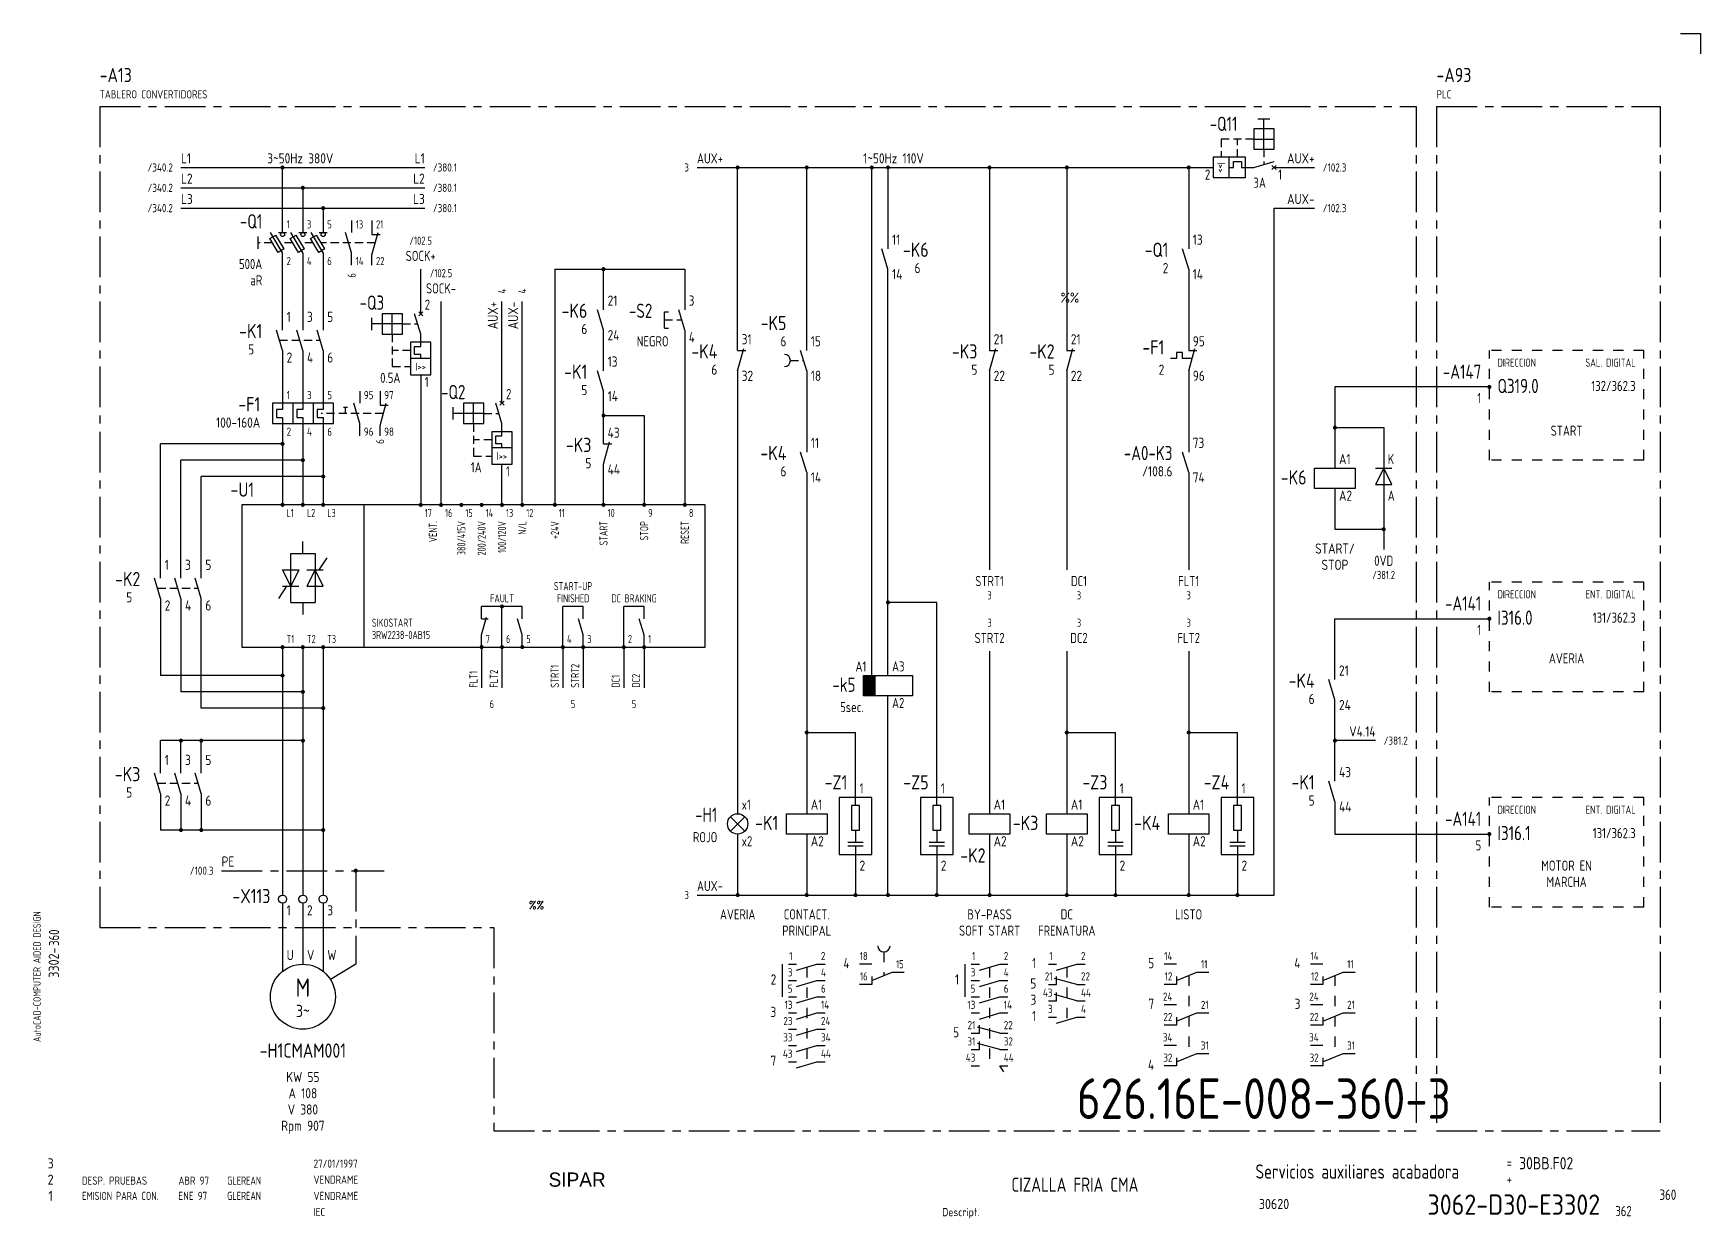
# Model space of a CAD drawing. Extents: x 10 to 420, y 5 to 297.
import ezdxf
from ezdxf.enums import TextEntityAlignment as Align

# ---------------------------------------------------------------- set-up
doc = ezdxf.new("R2010")
doc.units = 0
doc.header["$LTSCALE"] = 8
doc.header["$MEASUREMENT"] = 0
for name, pattern in [('CENTER', [2, 1.25, -0.25, 0.25, -0.25]), ('HIDDEN', [0.375, 0.25, -0.125]), ('HIDDEN1', [0.625, 0.3125, -0.3125])]:
    doc.linetypes.add(name, pattern=pattern)
doc.layers.get('0').update_dxf_attribs({"linetype": 'CONTINUOUS'})
doc.layers.add('CART', color=7, linetype='CONTINUOUS')
doc.styles.add('DIN', font='DIN', dxfattribs={"width": 0.85})
doc.styles.add('SIMPLEX', font='SIMPLEX', dxfattribs={"width": 0.9})
doc.styles.add('UNIV', font='UNIV')

# ---------------------------------------------------------------- blocks, each defined once
blk = doc.blocks.new('WB-FG100')
at = {"layer": 'CART', "color": 1}
for p, q in [((415, 297), (420, 297)), ((420, 297), (420, 292))]:
    blk.add_line(p, q, dxfattribs=at)
at = {"layer": 'CART', "color": 1, "style": 'DIN', "width": 0.8}
blk.add_text('AutoCAD-COMPUTER AIDED DESIGN', height=1.8, rotation=90, dxfattribs=at).set_placement((11.47, 48.84))
at = {"layer": 'CART', "color": 3, "style": 'DIN', "width": 0.8}
for s, p in [('=', (372.24, 17.91)), ('+', (372.24, 13.87))]:
    blk.add_text(s, height=2.5, dxfattribs=at).set_placement(p)
at = {"layer": 'CART', "color": 7, "style": 'DIN', "width": 0.9}
blk.add_attdef('FILE', text='', height=2.5, rotation=90, dxfattribs=at).set_placement((15.95, 68.38), align=Align.CENTER)
for tag, p in [('MOD-3', (13.92, 19)), ('MOD-2', (13.92, 15)), ('MOD-1', (13.92, 11)), ('NR.COMMESSA', (315, 9))]:
    blk.add_attdef(tag, text='', height=2.5, dxfattribs=at).set_placement(p, align=Align.MIDDLE)
at = {"layer": 'CART', "color": 7, "style": 'DIN'}
for tag, width, p in [('REV-3', 0.9, (21.66, 19)), ('DATA-3', 0.9, (45.37, 19)), ('NOME-3', 0.9, (57.37, 19)), ('REV-2', 0.9, (21.66, 15)), ('DATA-2', 0.9, (45.37, 15)), ('NOME-2', 0.9, (57.37, 15)), ('REV-1', 0.9, (21.66, 11)), ('DATA-1', 0.9, (45.37, 11)), ('NOME-1', 0.7, (57.37, 11))]:
    blk.add_attdef(tag, text='', height=2, dxfattribs=dict(at, width=width)).set_placement(p, align=Align.MIDDLE_LEFT)
at = {"layer": 'CART', "color": 7, "style": 'DIN', "width": 0.9}
for tag, p, height in [('DATA', (78.64, 17.94), 2), ('ESECUTORE', (78.64, 13.97), 2), ('CONTROLLORE', (78.64, 9.99), 2), ('SEGUE', (398.93, 5.65), 2.8), ('NORMA', (78.64, 6.01), 2)]:
    blk.add_attdef(tag, p, '', height=height, dxfattribs=at)
at = {"layer": 'CART', "color": 2, "style": 'DIN', "width": 0.9}
for tag, p in [('TITOLO-1/3', (266.5, 18.23)), ('TITOLO-1/2', (266.5, 15.73)), ('TITOLO-2/3', (266.5, 13.18)), ('TITOLO-2/2', (266.5, 10.68)), ('TITOLO-3/3', (266.5, 8.13))]:
    blk.add_attdef(tag, text='', height=3.5, dxfattribs=at).set_placement(p, align=Align.MIDDLE)
at = {"layer": 'CART', "color": 3, "style": 'DIN', "width": 0.9}
blk.add_attdef('ASSIEME', text='', height=3.5, dxfattribs=at).set_placement((334, 17), align=Align.MIDDLE)
at = {"layer": 'CART', "color": 3, "style": 'DIN', "width": 0.85}
for tag, p in [('=', (375.33, 16.63)), ('+', (375.33, 12.76))]:
    blk.add_attdef(tag, text='', height=3, dxfattribs=at).set_placement(p, align=Align.BOTTOM_LEFT)
at = {"layer": 'CART', "color": 3, "style": 'DIN', "width": 0.9}
blk.add_attdef('FOGLIO', text='', height=2.8, dxfattribs=at).set_placement((414.2, 9.56), align=Align.RIGHT)
at = {"layer": 'CART', "color": 2, "style": 'DIN', "width": 0.9}
blk.add_attdef('DISEGNO', text='', height=5, dxfattribs=at).set_placement((395.27, 6.35), align=Align.RIGHT)
at = {"layer": 'CART', "color": 1, "style": 'DIN', "width": 0.9}
blk.add_attdef('TIPOLOGIA', (233.37, 6), '', height=2, dxfattribs=at)
blk = doc.blocks.new('B5-3')
at = {"linetype": 'Continuous', "const_width": 0.5}
blk.add_lwpolyline([(-0.25, 0, 1), (0.25, 0, 1)], format="xyb", close=True, dxfattribs=at)

msp = doc.modelspace()

# ---------------------------------------------------------------- linework, layer by layer
at = {"color": 3, "linetype": 'CENTER'}
for p, q in [((26, 279), (350, 279)), ((26, 279), (26, 77)), ((350, 279), (350, 27)), ((355, 279), (355, 27)), ((355, 279), (410, 279)), ((410, 279), (410, 27)), ((26, 77), (123, 77)), ((123, 77), (123, 27)), ((123, 27), (350, 27)), ((355, 27), (410, 27))]:
    msp.add_line(p, q, dxfattribs=at)
for p, q in [((311, 276), (314, 276)), ((312.5, 268.5), (312.5, 276)), ((315, 273.5), (310, 273.5)), ((310, 273.5), (310, 268.5)), ((310, 271), (315, 271)), ((315, 268.5), (315, 273.5)), ((310, 268.5), (315, 268.5)), ((46, 264), (106, 264)), ((71, 248), (71, 264)), ((300, 266.5), (300, 261.5)), ((308, 266.5), (300, 266.5)), ((304, 261.5), (304, 266.5)), ((304, 264), (305, 264)), ((305, 264), (305, 265.5)), ((305, 265.5), (307, 265.5)), ((307, 265.5), (307, 264)), ((307, 264), (310, 264)), ((308, 261.5), (308, 266.5)), ((310, 264), (315, 265.5)), ((315.5, 264.5), (314.5, 263.5)), ((314.5, 264.5), (315.5, 263.5)), ((46, 259), (106, 259)), ((76, 259), (76, 248)), ((300, 261.5), (308, 261.5)), ((46, 254), (106, 254)), ((81, 254), (81, 248)), ((88, 251), (88, 248)), ((93, 251), (93, 247.5)), ((65, 244), (65, 247)), ((67.9, 246.5), (69.37, 247.38)), ((69.93, 243.12), (67.9, 246.5)), ((71, 243), (68, 248)), ((71.4, 244), (69.37, 247.38)), ((70, 248), (72, 248)), ((72.9, 246.5), (74.37, 247.38)), ((74.93, 243.12), (72.9, 246.5)), ((76, 243), (73, 248)), ((76.4, 244), (74.37, 247.38)), ((75, 248), (77, 248)), ((77.9, 246.5), (79.37, 247.38)), ((79.93, 243.12), (77.9, 246.5)), ((81, 243), (78, 248)), ((81.4, 244), (79.37, 247.38)), ((80, 248), (82, 248)), ((88, 243), (86.5, 248)), ((93, 242.5), (94.5, 248)), ((93, 247.5), (95, 247.5)), ((71.4, 244), (69.93, 243.12)), ((71, 224), (71, 243)), ((76.4, 244), (74.93, 243.12)), ((76, 243), (76, 224)), ((81.4, 244), (79.93, 243.12)), ((81, 243), (81, 224)), ((88, 240), (88, 243)), ((93, 240), (93, 242.5)), ((220, 239), (218.5, 244)), ((294, 239), (292.5, 244)), ((93, 224), (93, 227)), ((100.5, 228), (95.5, 228)), ((95.5, 228), (95.5, 223)), ((98, 223), (98, 228)), ((100.5, 223), (100.5, 228)), ((105, 223), (103.5, 228)), ((104.5, 227.5), (105.5, 228.5)), ((104.5, 228.5), (105.5, 227.5)), ((150, 224), (148.5, 229)), ((170, 224), (168.5, 229)), ((71, 219), (69.5, 224)), ((76, 219), (74.5, 224)), ((81, 219), (79.5, 224)), ((100.5, 225.5), (93, 225.5)), ((95.5, 223), (100.5, 223)), ((105, 220), (105, 223)), ((165, 224.5), (166, 224.5)), ((71, 219), (71, 204.5)), ((76, 219), (76, 204.5)), ((81, 219), (81, 204.5)), ((107.5, 221), (102.5, 221)), ((102.5, 221), (102.5, 213)), ((103.5, 218), (103.5, 220)), ((103.5, 220), (105, 220)), ((105, 218), (103.5, 218)), ((105, 217), (105, 218)), ((107.5, 213), (107.5, 221)), ((183, 214), (184.5, 219.5)), ((183, 219), (185, 219)), ((200, 214), (198.5, 219)), ((245, 214), (246.5, 219.5)), ((245, 219), (247, 219)), ((264, 214), (265.5, 219.5)), ((264, 219), (266, 219)), ((292.5, 218.5), (291, 218.5)), ((291, 218.5), (291, 217)), ((292.5, 217), (292.5, 218.5)), ((294, 214), (295.5, 219.5)), ((294, 219), (296, 219)), ((107.5, 217), (102.5, 217)), ((150, 209), (148.5, 214)), ((291, 217), (289.5, 217)), ((294.82, 217), (292.5, 217)), ((102.5, 213), (107.5, 213)), ((83.5, 206), (68.5, 206)), ((68.5, 206), (68.5, 201)), ((71, 206), (71, 204.5)), ((73.5, 206), (73.5, 201)), ((76, 206), (76, 204.5)), ((78.5, 206), (78.5, 201)), ((81, 206), (81, 204.5)), ((83.5, 201), (83.5, 206)), ((90, 201), (88.5, 206)), ((90, 209), (90, 206)), ((95, 209), (95, 205.5)), ((95, 200.5), (96.5, 206)), ((95, 205.5), (97, 205.5)), ((115.5, 206), (115.5, 201)), ((120.5, 206), (115.5, 206)), ((118, 201), (118, 206)), ((120.5, 201), (120.5, 206)), ((125, 201), (123.5, 206)), ((124.5, 206.5), (125.5, 205.5)), ((124.5, 205.5), (125.5, 206.5)), ((69.5, 204.5), (69.5, 202.5)), ((71, 204.5), (69.5, 204.5)), ((69.5, 202.5), (71, 202.5)), ((71, 202.5), (71, 181)), ((71, 202.5), (71, 201)), ((74.5, 204.5), (74.5, 202.5)), ((76, 204.5), (74.5, 204.5)), ((74.5, 202.5), (76, 202.5)), ((76, 202.5), (76, 181)), ((76, 202.5), (76, 201)), ((79.5, 204.5), (79.5, 202.5)), ((81, 204.5), (79.5, 204.5)), ((79.5, 202.5), (81, 202.5)), ((81, 202.5), (81, 181)), ((81, 202.5), (81, 201)), ((86, 205), (87, 205)), ((86.5, 203.5), (86.5, 205)), ((113, 202), (113, 205)), ((120.5, 203.5), (113, 203.5)), ((68.5, 201), (83.5, 201)), ((90, 198), (90, 201)), ((95, 198), (95, 200.5)), ((115.5, 201), (120.5, 201)), ((122.5, 199), (122.5, 191)), ((127.5, 199), (122.5, 199)), ((123.5, 196), (123.5, 198)), ((123.5, 198), (125, 198)), ((125, 198), (125, 201)), ((127.5, 191), (127.5, 199)), ((342, 200), (342, 170)), ((127.5, 195), (122.5, 195)), ((125, 196), (123.5, 196)), ((125, 195), (125, 196)), ((150, 191), (151.5, 196.5)), ((150, 196), (152, 196)), ((200, 189), (198.5, 194)), ((294, 189), (292.5, 194)), ((122.5, 191), (127.5, 191)), ((340, 190), (344, 190)), ((342, 190), (340, 186)), ((344, 186), (342, 190)), ((340, 186), (344, 186)), ((73, 157), (73, 169)), ((79, 169), (79, 157)), ((71, 165), (75, 165)), ((73, 161), (71, 165)), ((75, 165), (73, 161)), ((79, 165), (77, 161)), ((77, 165), (81, 165)), ((81, 161), (79, 165)), ((41, 158), (39.5, 163)), ((46, 158), (44.5, 163)), ((51, 158), (49.5, 163)), ((71, 161), (75, 161)), ((77, 161), (81, 161)), ((120, 149), (121.2, 153.4)), ((120, 153), (121.6, 153)), ((130, 149), (128.8, 153)), ((145, 149), (143.8, 153)), ((160, 149), (158.8, 153)), ((71, 146), (71, 85)), ((76, 146), (76, 85)), ((81, 146), (81, 85)), ((330, 133), (328.5, 138)), ((200, 125), (212, 125)), ((212, 107), (212, 125)), ((264, 125), (276, 125)), ((276, 107), (276, 125)), ((294, 125), (306, 125)), ((306, 107), (306, 125)), ((41, 110), (39.5, 115)), ((46, 110), (44.5, 115)), ((51, 110), (49.5, 115)), ((330, 108), (328.5, 113)), ((211, 107), (211, 101)), ((213, 107), (211, 107)), ((213, 101), (213, 107)), ((231, 107), (231, 101)), ((233, 107), (231, 107)), ((233, 101), (233, 107)), ((275, 107), (275, 101)), ((277, 107), (275, 107)), ((277, 101), (277, 107)), ((305, 107), (305, 101)), ((307, 107), (305, 107)), ((307, 101), (307, 107)), ((211, 101), (213, 101)), ((212, 101), (212, 98)), ((231, 101), (233, 101)), ((232, 101), (232, 98)), ((275, 101), (277, 101)), ((276, 101), (276, 98)), ((305, 101), (307, 101)), ((306, 101), (306, 98)), ((210.1, 98), (213.9, 98)), ((213.9, 97), (210.1, 97)), ((212, 97), (212, 85)), ((230.1, 98), (233.9, 98)), ((233.9, 97), (230.1, 97)), ((232, 97), (232, 85)), ((274.1, 98), (277.9, 98)), ((277.9, 97), (274.1, 97)), ((276, 97), (276, 85)), ((304.1, 98), (307.9, 98)), ((307.9, 97), (304.1, 97)), ((306, 97), (306, 85)), ((71, 83), (71, 66.24)), ((76, 83), (76, 68)), ((81, 83), (81, 66.24)), ((194, 60), (194, 68)), ((195.5, 68), (197.5, 68)), ((197.5, 66.5), (202.5, 68)), ((202.5, 68), (204.5, 68)), ((216, 68), (213, 68)), ((216, 64), (221, 66)), ((221, 66), (224, 66)), ((239, 60), (239, 68)), ((240.5, 68), (242.5, 68)), ((242.5, 66.5), (247.5, 68)), ((247.5, 68), (249.5, 68)), ((259.5, 68), (261.5, 68)), ((261.5, 66.5), (266.5, 68)), ((266.5, 68), (268.5, 68)), ((291, 68), (288, 68)), ((291, 64), (296, 66)), ((296, 66), (299, 66)), ((327, 68), (324, 68)), ((327, 64), (332, 66)), ((332, 66), (335, 66)), ((195.5, 64), (197.5, 64)), ((197.5, 62.5), (202.5, 64)), ((202.5, 64), (204.5, 64)), ((216, 63), (213, 63)), ((216, 65), (216, 63)), ((240.5, 64), (242.5, 64)), ((242.5, 62.5), (247.5, 64)), ((247.5, 64), (249.5, 64)), ((259.5, 63), (261.5, 63)), ((266.5, 63), (261, 64.5)), ((261.5, 63), (261.5, 65)), ((266.5, 63), (268.5, 63)), ((291, 63), (288, 63)), ((291, 65), (291, 63)), ((327, 63), (324, 63)), ((327, 65), (327, 63)), ((195.5, 60), (197.5, 60)), ((197.5, 58.5), (202.5, 60)), ((202.5, 60), (204.5, 60)), ((240.5, 60), (242.5, 60)), ((242.5, 58.5), (247.5, 60)), ((247.5, 60), (249.5, 60)), ((259.5, 59), (261.5, 59)), ((266.5, 59), (261, 60.5)), ((261.5, 59), (261.5, 61)), ((266.5, 59), (268.5, 59)), ((291, 58), (288, 58)), ((327, 58), (324, 58)), ((195.5, 56), (197.5, 56)), ((197.5, 54.5), (202.5, 56)), ((202.5, 56), (204.5, 56)), ((240.5, 56), (242.5, 56)), ((242.5, 54.5), (247.5, 56)), ((247.5, 56), (249.5, 56)), ((259.5, 55), (261.5, 55)), ((261.5, 53.5), (266.5, 55)), ((266.5, 55), (268.5, 55)), ((291, 54), (296, 56)), ((291, 55), (291, 53)), ((296, 56), (299, 56)), ((327, 54), (332, 56)), ((327, 55), (327, 53)), ((332, 56), (335, 56)), ((195.5, 52), (197.5, 52)), ((197.5, 50.5), (202.5, 52)), ((202.5, 52), (204.5, 52)), ((240.5, 51), (242.5, 51)), ((247.5, 51), (242, 52.5)), ((242.5, 51), (242.5, 53)), ((247.5, 51), (249.5, 51)), ((291, 53), (288, 53)), ((327, 53), (324, 53)), ((195.5, 48), (197.5, 48)), ((197.5, 46.5), (202.5, 48)), ((202.5, 48), (204.5, 48)), ((240.5, 47), (242.5, 47)), ((247.5, 47), (242, 48.5)), ((242.5, 47), (242.5, 49)), ((247.5, 47), (249.5, 47)), ((291, 48), (288, 48)), ((291, 44), (296, 46)), ((296, 46), (299, 46)), ((327, 48), (324, 48)), ((327, 44), (332, 46)), ((332, 46), (335, 46)), ((195.5, 44), (197.5, 44)), ((197.5, 42.5), (202.5, 44)), ((202.5, 44), (204.5, 44)), ((240.5, 43), (242.5, 43)), ((248.5, 41.5), (247.5, 43)), ((247.5, 43), (249.5, 43)), ((291, 43), (288, 43)), ((291, 45), (291, 43)), ((327, 43), (324, 43)), ((327, 45), (327, 43))]:
    msp.add_line(p, q)
at = {"linetype": 'HIDDEN'}
for p, q in [((310, 271), (302, 271)), ((302, 271), (302, 266.5)), ((306, 266.5), (306, 271)), ((312.5, 268.5), (312.5, 264.75)), ((68.5, 245.5), (65, 245.5)), ((73.5, 245.5), (70.5, 245.5)), ((78.5, 245.5), (75.5, 245.5)), ((93.82, 245.5), (80.5, 245.5)), ((165, 226.5), (169.25, 226.5)), ((98, 223), (98, 215)), ((100.5, 225.5), (104.25, 225.5)), ((70.25, 221.5), (80.25, 221.5)), ((102.5, 219), (98, 219)), ((98, 215), (102.5, 215)), ((196, 216.5), (199.25, 216.5)), ((95.82, 203.5), (80.5, 203.5)), ((120.5, 203.5), (124.25, 203.5)), ((118, 201), (118, 193)), ((122.5, 197), (118, 197)), ((118, 193), (122.5, 193)), ((40.25, 160.5), (50.25, 160.5)), ((40.25, 112.5), (50.25, 112.5))]:
    msp.add_line(p, q, dxfattribs=at)
at = {"color": 7}
for p, q in [((173, 264), (300, 264)), ((183, 219), (183, 264)), ((200, 219), (200, 264)), ((220, 264), (220, 244)), ((245, 264), (245, 219)), ((264, 264), (264, 219)), ((294, 264), (294, 244)), ((315, 264), (325, 264)), ((315, 85), (315, 254)), ((315, 254), (325, 254)), ((138, 239), (170, 239)), ((138, 239), (138, 181)), ((150, 229), (150, 239)), ((170, 239), (170, 229)), ((294, 239), (294, 219)), ((130, 181), (130, 231)), ((150, 214), (150, 224)), ((170, 224), (170, 181)), ((183, 214), (183, 105)), ((200, 214), (200, 194)), ((245, 214), (245, 165)), ((264, 214), (264, 165)), ((294, 214), (294, 194)), ((330, 210), (330, 190)), ((368, 210), (330, 210)), ((150, 196), (150, 209)), ((150, 203), (160, 203)), ((160, 203), (160, 181)), ((41, 163), (41, 196)), ((71, 196), (41, 196)), ((46, 163), (46, 192)), ((76, 192), (46, 192)), ((125, 181), (125, 191)), ((150, 181), (150, 191)), ((200, 189), (200, 105)), ((294, 189), (294, 165)), ((81, 188), (51, 188)), ((51, 163), (51, 188)), ((330, 185), (330, 175)), ((330, 175), (342, 175)), ((73, 169), (79, 169)), ((76, 169), (76, 172)), ((80, 165), (82, 168)), ((72, 161), (70, 158)), ((41, 158), (41, 139)), ((46, 158), (46, 135)), ((51, 131), (51, 158)), ((73, 157), (79, 157)), ((76, 157), (76, 154)), ((130, 156), (120, 156)), ((120, 153), (120, 156)), ((125, 146), (125, 156)), ((130, 153), (130, 156)), ((140, 146), (140, 156)), ((145, 156), (140, 156)), ((145, 153), (145, 156)), ((155, 146), (155, 156)), ((160, 156), (155, 156)), ((160, 153), (160, 156)), ((330, 138), (330, 153)), ((330, 153), (368, 153)), ((120, 146), (120, 149)), ((130, 146), (130, 149)), ((145, 146), (145, 149)), ((160, 146), (160, 149)), ((120, 146), (120, 136)), ((125, 146), (125, 136)), ((140, 146), (140, 136)), ((145, 146), (145, 136)), ((155, 146), (155, 136)), ((160, 146), (160, 136)), ((245, 145), (245, 105)), ((264, 145), (264, 105)), ((294, 145), (294, 105)), ((71, 139), (41, 139)), ((76, 135), (46, 135)), ((330, 113), (330, 133)), ((81, 131), (51, 131)), ((76, 123), (41, 123)), ((41, 115), (41, 123)), ((46, 115), (46, 123)), ((51, 115), (51, 123)), ((340, 123), (330, 123)), ((41, 110), (41, 101)), ((46, 110), (46, 101)), ((51, 110), (51, 101)), ((208, 109), (208, 95)), ((216, 109), (208, 109)), ((216, 95), (216, 109)), ((228, 109), (228, 95)), ((236, 109), (228, 109)), ((236, 95), (236, 109)), ((280, 109), (272, 109)), ((272, 109), (272, 95)), ((280, 95), (280, 109)), ((302, 109), (302, 95)), ((310, 109), (302, 109)), ((310, 95), (310, 109)), ((330, 108), (330, 100)), ((81, 101), (41, 101)), ((183, 100), (183, 85)), ((200, 100), (200, 85)), ((245, 100), (245, 85)), ((264, 100), (264, 85)), ((294, 100), (294, 85)), ((330, 100), (368, 100)), ((208, 95), (216, 95)), ((228, 95), (236, 95)), ((272, 95), (280, 95)), ((302, 95), (310, 95)), ((173, 85), (315, 85))]:
    msp.add_line(p, q, dxfattribs=at)
at = {"linetype": 'Continuous'}
for p, q in [((216, 139), (216, 264)), ((105, 228), (105, 239)), ((220, 139), (220, 239)), ((110, 181), (110, 231)), ((125, 206), (125, 231)), ((165, 228.5), (166, 228.5)), ((165, 224.5), (165, 228.5)), ((105, 213), (105, 181)), ((330, 200), (342, 200)), ((325, 190), (335, 190)), ((325, 185), (325, 190)), ((335, 190), (335, 185)), ((335, 185), (325, 185)), ((232, 157), (220, 157)), ((232, 107), (232, 157)), ((214, 134), (214, 139)), ((214, 139), (226, 139)), ((226, 139), (226, 134)), ((226, 134), (214, 134)), ((220, 85), (220, 134)), ((181.23, 100.73), (184.77, 104.27)), ((184.77, 100.73), (181.23, 104.27)), ((195, 100), (195, 105)), ((195, 105), (205, 105)), ((205, 105), (205, 100)), ((240, 100), (240, 105)), ((240, 105), (250, 105)), ((250, 105), (250, 100)), ((259, 100), (259, 105)), ((259, 105), (269, 105)), ((269, 105), (269, 100)), ((289, 105), (299, 105)), ((289, 100), (289, 105)), ((299, 105), (299, 100)), ((205, 100), (195, 100)), ((250, 100), (240, 100)), ((269, 100), (259, 100)), ((299, 100), (289, 100))]:
    msp.add_line(p, q, dxfattribs=at)
at = {"linetype": 'HIDDEN1'}
for p, q in [((368, 192), (368, 219)), ((406, 219), (368, 219)), ((406, 192), (406, 219)), ((406, 192), (368, 192)), ((368, 135), (368, 162)), ((406, 162), (368, 162)), ((406, 135), (406, 162)), ((406, 135), (368, 135)), ((368, 82), (368, 109)), ((406, 109), (368, 109)), ((406, 82), (406, 109)), ((406, 82), (368, 82)), ((219, 71), (219, 65.2)), ((200, 67.25), (200, 43.25)), ((245, 67.25), (245, 42.25)), ((264, 67.25), (264, 54.25)), ((294, 65.2), (294, 45.2)), ((330, 65.2), (330, 45.2))]:
    msp.add_line(p, q, dxfattribs=at)
at = {"color": 3}
msp.add_line((91, 181), (91, 146), dxfattribs=at)
at = {"color": 7, "linetype": 'CENTER'}
msp.add_line((56, 91), (96, 91), dxfattribs=at)
at = {"linetype": 'CENTER'}
for p, q in [((89, 91), (89, 68)), ((89, 68), (82.81, 64.19))]:
    msp.add_line(p, q, dxfattribs=at)
at = {"const_width": 0.5}
for points in [[(70.75, 264, 1), (71.25, 264, 1)], [(75.75, 259, 1), (76.25, 259, 1)], [(80.75, 254, 1), (81.25, 254, 1)], [(199.75, 125, 1), (200.25, 125, 1)], [(263.75, 125, 1), (264.25, 125, 1)], [(293.75, 125, 1), (294.25, 125, 1)], [(211.75, 85, 1), (212.25, 85, 1)], [(231.75, 85, 1), (232.25, 85, 1)], [(275.75, 85, 1), (276.25, 85, 1)], [(305.75, 85, 1), (306.25, 85, 1)]]:
    msp.add_lwpolyline(points, format="xyb", close=True, dxfattribs=at)
at = {"color": 7, "const_width": 0.5}
for points in [[(182.75, 264, 1), (183.25, 264, 1)], [(199.75, 264, 1), (200.25, 264, 1)], [(219.75, 264, 1), (220.25, 264, 1)], [(244.75, 264, 1), (245.25, 264, 1)], [(263.75, 264, 1), (264.25, 264, 1)], [(293.75, 264, 1), (294.25, 264, 1)], [(149.75, 239, 1), (150.25, 239, 1)], [(149.75, 203, 1), (150.25, 203, 1)], [(70.75, 196, 1), (71.25, 196, 1)], [(75.75, 192, 1), (76.25, 192, 1)], [(80.75, 188, 1), (81.25, 188, 1)], [(70.75, 181, 1), (71.25, 181, 1)], [(75.75, 181, 1), (76.25, 181, 1)], [(80.75, 181, 1), (81.25, 181, 1)], [(104.75, 181, 1), (105.25, 181, 1)], [(109.75, 181, 1), (110.25, 181, 1)], [(114.75, 181, 1), (115.25, 181, 1)], [(119.75, 181, 1), (120.25, 181, 1)], [(124.75, 181, 1), (125.25, 181, 1)], [(129.75, 181, 1), (130.25, 181, 1)], [(137.75, 181, 1), (138.25, 181, 1)], [(149.75, 181, 1), (150.25, 181, 1)], [(159.75, 181, 1), (160.25, 181, 1)], [(169.75, 181, 1), (170.25, 181, 1)], [(124.75, 156, 1), (125.25, 156, 1)], [(70.75, 146, 1), (71.25, 146, 1)], [(75.75, 146, 1), (76.25, 146, 1)], [(80.75, 146, 1), (81.25, 146, 1)], [(119.75, 146, 1), (120.25, 146, 1)], [(124.75, 146, 1), (125.25, 146, 1)], [(129.75, 146, 1), (130.25, 146, 1)], [(139.75, 146, 1), (140.25, 146, 1)], [(144.75, 146, 1), (145.25, 146, 1)], [(154.75, 146, 1), (155.25, 146, 1)], [(159.75, 146, 1), (160.25, 146, 1)], [(70.75, 139, 1), (71.25, 139, 1)], [(75.75, 135, 1), (76.25, 135, 1)], [(80.75, 131, 1), (81.25, 131, 1)], [(45.75, 123, 1), (46.25, 123, 1)], [(50.75, 123, 1), (51.25, 123, 1)], [(75.75, 123, 1), (76.25, 123, 1)], [(45.75, 101, 1), (46.25, 101, 1)], [(50.75, 101, 1), (51.25, 101, 1)], [(80.75, 101, 1), (81.25, 101, 1)], [(88.75, 91, 1), (89.25, 91, 1)], [(182.75, 85, 1), (183.25, 85, 1)], [(199.75, 85, 1), (200.25, 85, 1)], [(244.75, 85, 1), (245.25, 85, 1)], [(263.75, 85, 1), (264.25, 85, 1)]]:
    msp.add_lwpolyline(points, format="xyb", close=True, dxfattribs=at)
at = {"linetype": 'Continuous', "const_width": 0.5}
for points in [[(215.75, 264, 1), (216.25, 264, 1)], [(329.75, 200, 1), (330.25, 200, 1)], [(341.75, 175, 1), (342.25, 175, 1)], [(219.75, 157, 1), (220.25, 157, 1)], [(329.75, 123, 1), (330.25, 123, 1)], [(219.75, 85, 1), (220.25, 85, 1)], [(293.75, 85, 1), (294.25, 85, 1)]]:
    msp.add_lwpolyline(points, format="xyb", close=True, dxfattribs=at)
at = {"color": 3}
msp.add_lwpolyline([(61, 181), (61, 146), (175, 146), (175, 181)], close=True, dxfattribs=at)
for centre, radius in [((71, 247.5), 0.5), ((76, 247.5), 0.5), ((81, 247.5), 0.5), ((183, 102.5), 2.5), ((71, 84), 1), ((76, 84), 1), ((81, 84), 1)]:
    msp.add_circle(centre, radius)
msp.add_circle((76, 60), 8, dxfattribs=at)
for centre, start, end in [((194.5, 216.5), 270, 90), ((219, 72.5), 180, 0)]:
    msp.add_arc(centre, 1.5, start, end)
msp.add_solid([(214, 134), (217, 134), (214, 139), (217, 139)])

# ---------------------------------------------------------------- block references
for p in [(368, 210), (368, 153), (368, 100)]:
    msp.add_blockref('B5-3', p)
at = {"layer": 'CART'}
ref = msp.add_blockref('WB-FG100', (0, 0), dxfattribs=at)
ref.add_attrib('TIPOLOGIA', 'Descript.', (233.37, 6), dxfattribs={"color": 1, "height": 2, "style": 'DIN', "width": 0.9})
ref.add_attrib('ASSIEME', 'Servicios auxiliares acabadora', dxfattribs={"color": 3, "height": 3.5, "style": 'DIN', "width": 0.8}).set_placement((335.5, 17), align=Align.MIDDLE)
ref.add_attrib('=', '30BB.F02', dxfattribs={"color": 3, "height": 3, "style": 'DIN', "width": 0.85}).set_placement((375.33, 16.63), align=Align.BOTTOM_LEFT)
ref.add_attrib('NR.COMMESSA', '30620', dxfattribs={"color": 7, "height": 2.5, "style": 'DIN', "width": 0.9}).set_placement((315, 9), align=Align.MIDDLE)
ref.add_attrib('DISEGNO', '3062-D30-E3302', dxfattribs={"color": 2, "height": 5, "style": 'DIN', "width": 0.9}).set_placement((395.27, 6.35), align=Align.RIGHT)
ref.add_attrib('DATA', '27/01/1997', (78.64, 17.94), dxfattribs={"color": 7, "height": 2, "style": 'DIN', "width": 0.85})
ref.add_attrib('ESECUTORE', 'VENDRAME', (78.64, 13.97), dxfattribs={"color": 7, "height": 2, "style": 'DIN', "width": 0.85})
ref.add_attrib('CONTROLLORE', 'VENDRAME', (78.64, 9.99), dxfattribs={"color": 7, "height": 2, "style": 'DIN', "width": 0.85})
ref.add_attrib('NORMA', 'IEC', (78.64, 6.01), dxfattribs={"color": 7, "height": 2, "style": 'DIN', "width": 0.85})
ref.add_attrib('MOD-1', '1', dxfattribs={"color": 7, "height": 2.5, "style": 'DIN', "width": 0.9}).set_placement((13.92, 11), align=Align.MIDDLE)
ref.add_attrib('REV-1', 'EMISION PARA CON.', dxfattribs={"color": 7, "height": 2, "style": 'DIN', "width": 0.8}).set_placement((21.66, 11), align=Align.MIDDLE_LEFT)
ref.add_attrib('DATA-1', 'ENE 97', dxfattribs={"color": 7, "height": 2, "style": 'DIN', "width": 0.85}).set_placement((45.37, 11), align=Align.MIDDLE_LEFT)
ref.add_attrib('NOME-1', 'GLEREAN', dxfattribs={"color": 7, "height": 2, "style": 'DIN', "width": 0.7}).set_placement((57.37, 11), align=Align.MIDDLE_LEFT)
ref.add_attrib('MOD-2', '2', dxfattribs={"color": 7, "height": 2.5, "style": 'DIN', "width": 0.9}).set_placement((13.92, 15), align=Align.MIDDLE)
ref.add_attrib('MOD-3', '3', dxfattribs={"color": 7, "height": 2.5, "style": 'DIN', "width": 0.9}).set_placement((13.92, 19), align=Align.MIDDLE)
ref.add_attrib('FILE', '3302-', dxfattribs={"color": 7, "height": 2.5, "rotation": 90, "style": 'DIN', "width": 0.9}).set_placement((15.95, 68.38), align=Align.CENTER)

# ---------------------------------------------------------------- texts
at = {"color": 3, "style": 'DIN'}
for s, width, p in [('-A13', 0.85, (26, 285)), ('-A93', 0.85, (355, 285)), ('Q319.0', 0.8, (370, 208.5)), ('I316.0', 0.8, (370, 151.5)), ('I316.1', 0.8, (370, 98.5))]:
    msp.add_text(s, height=3.5, dxfattribs=dict(at, width=width)).set_placement(p)
at = {"style": 'DIN'}
for s, height, width, p in [('TABLERO CONVERTIDORES', 2, 0.85, (26, 281)), ('PLC', 2, 0.85, (355, 281)), ('L1', 2.5, 0.85, (46, 265)), ('AUX+', 2.5, 0.8, (173, 265)), ('2', 2.5, 0.8, (298, 261)), ('1', 2.5, 0.8, (316, 261)), ('L2', 2.5, 0.85, (46, 260)), ('L3', 2.5, 0.85, (46, 255)), ('1', 2, 0.8, (72, 249)), ('3', 2, 0.8, (77, 249)), ('5', 2, 0.8, (82, 249)), ('13', 2, 0.8, (89, 249)), ('21', 2, 0.8, (94, 249)), ('11', 2.5, 0.85, (221, 245)), ('13', 2.5, 0.85, (295, 245)), ('2', 2, 0.8, (72, 240)), ('4', 2, 0.8, (77, 240)), ('6', 2, 0.8, (82, 240)), ('14', 2, 0.8, (89, 240)), ('22', 2, 0.8, (94, 240)), ('14', 2.5, 0.85, (221, 236.5)), ('14', 2.5, 0.85, (295, 236.5)), ('2', 2.5, 0.8, (106, 229)), ('21', 2.5, 0.85, (151, 230)), ('%%', 2.5, 0.85, (262.5, 230.75)), ('1', 2.5, 0.85, (72, 226)), ('3', 2.5, 0.85, (77, 226)), ('5', 2.5, 0.85, (82, 226)), ('24', 2.5, 0.85, (151, 221.5)), ('31', 2.5, 0.85, (184, 220.5)), ('15', 2.5, 0.85, (201, 220)), ('21', 2.5, 0.85, (246, 220.5)), ('21', 2.5, 0.85, (265, 220.5)), ('95', 2.5, 0.85, (295, 220)), ('2', 2.5, 0.85, (72, 216)), ('4', 2.5, 0.85, (77, 216)), ('6', 2.5, 0.85, (82, 216)), ('13', 2.5, 0.85, (151, 215)), ('32', 2.5, 0.85, (184, 211.5)), ('18', 2.5, 0.85, (201, 211.5)), ('22', 2.5, 0.85, (246, 211.5)), ('22', 2.5, 0.85, (265, 211.5)), ('96', 2.5, 0.85, (295, 211.5)), ('1', 2.5, 0.8, (106, 210)), ('2', 2.5, 0.8, (126, 207)), ('1', 2, 0.85, (72, 207)), ('3', 2, 0.85, (77, 207)), ('5', 2, 0.85, (82, 207)), ('95', 2, 0.85, (91, 207)), ('97', 2, 0.85, (96, 207)), ('14', 2.5, 0.85, (151, 206.5)), ('2', 2, 0.85, (72, 198)), ('4', 2, 0.85, (77, 198)), ('6', 2, 0.85, (82, 198)), ('96', 2, 0.85, (91, 198)), ('98', 2, 0.85, (96, 198)), ('43', 2.5, 0.85, (151, 197.5)), ('11', 2.5, 0.85, (201, 195)), ('73', 2.5, 0.85, (295, 195)), ('A1', 2.5, 0.85, (331, 191)), ('K', 2.5, 0.8, (343, 191)), ('1', 2.5, 0.8, (126, 188)), ('44', 2.5, 0.85, (151, 188.5)), ('14', 2.5, 0.85, (201, 186.5)), ('74', 2.5, 0.85, (295, 186.5)), ('A2', 2.5, 0.85, (331, 182)), ('A', 2.5, 0.8, (343, 182)), ('1', 2.5, 0.85, (42, 165)), ('3', 2.5, 0.85, (47, 165)), ('5', 2.5, 0.85, (52, 165)), ('2', 2.5, 0.85, (42, 155)), ('4', 2.5, 0.85, (47, 155)), ('6', 2.5, 0.85, (52, 155)), ('A1', 2.5, 0.8, (212, 140)), ('A3', 2.5, 0.8, (221, 140)), ('21', 2.5, 0.85, (331, 139)), ('A2', 2.5, 0.8, (221, 131)), ('24', 2.5, 0.85, (331, 130.5)), ('1', 2.5, 0.85, (42, 117)), ('3', 2.5, 0.85, (47, 117)), ('5', 2.5, 0.85, (52, 117)), ('43', 2.5, 0.85, (331, 114)), ('1', 2.5, 0.85, (213, 110)), ('1', 2.5, 0.85, (233, 110)), ('1', 2.5, 0.85, (277, 110)), ('1', 2.5, 0.85, (307, 110)), ('2', 2.5, 0.85, (42, 107)), ('4', 2.5, 0.85, (47, 107)), ('6', 2.5, 0.85, (52, 107)), ('A1', 2.5, 0.85, (201, 106)), ('A1', 2.5, 0.85, (246, 106)), ('A1', 2.5, 0.85, (265, 106)), ('A1', 2.5, 0.85, (295, 106)), ('44', 2.5, 0.85, (331, 105.5)), ('A2', 2.5, 0.85, (201, 97)), ('A2', 2.5, 0.85, (246, 97)), ('A2', 2.5, 0.85, (265, 97)), ('A2', 2.5, 0.85, (295, 97)), ('PE', 2.5, 0.85, (56, 92)), ('2', 2.5, 0.85, (213, 91)), ('2', 2.5, 0.85, (233, 91)), ('2', 2.5, 0.85, (277, 91)), ('2', 2.5, 0.85, (307, 91)), ('AUX-', 2.5, 0.8, (173, 86)), ('1', 2.5, 0.85, (72, 80)), ('2', 2.5, 0.85, (77, 80)), ('3', 2.5, 0.85, (82, 80)), ('U', 2.5, 0.85, (72, 69)), ('V', 2.5, 0.85, (77, 69)), ('W', 2.5, 0.85, (82, 69)), ('2', 2, 0.85, (203.5, 69)), ('2', 2, 0.85, (248.5, 69)), ('2', 2, 0.85, (267.5, 69)), ('4', 2, 0.85, (203.5, 65)), ('15', 2, 0.8, (222, 67)), ('4', 2, 0.85, (248.5, 65)), ('22', 2, 0.85, (267.5, 64)), ('11', 2, 0.85, (297, 67)), ('11', 2, 0.85, (333, 67)), ('6', 2, 0.85, (203.5, 61)), ('6', 2, 0.85, (248.5, 61)), ('44', 2, 0.85, (267.5, 60)), ('14', 2, 0.85, (203.5, 57)), ('14', 2, 0.85, (248.5, 57)), ('4', 2, 0.85, (267.5, 56)), ('21', 2, 0.85, (297, 57)), ('21', 2, 0.85, (333, 57)), ('24', 2, 0.85, (203.5, 53)), ('22', 2, 0.85, (248.5, 52)), ('34', 2, 0.85, (203.5, 49)), ('32', 2, 0.85, (248.5, 48)), ('44', 2, 0.85, (203.5, 45)), ('44', 2, 0.85, (248.5, 44)), ('31', 2, 0.85, (297, 47)), ('31', 2, 0.85, (333, 47)), ('362', 2.5, 0.8, (399, 6))]:
    msp.add_text(s, height=height, dxfattribs=dict(at, width=width)).set_placement(p)
at = {"color": 3, "style": 'DIN'}
for s, height, width, p in [('-Q11', 3.5, 0.8, (306, 273)), ('-Q1', 3.5, 0.8, (66, 249)), ('-K6', 3.5, 0.85, (230, 242)), ('-Q1', 3.5, 0.85, (289, 242)), ('-Q3', 3.5, 0.8, (96, 229)), ('-K6', 3.5, 0.85, (146, 227)), ('-S2', 3.5, 0.8, (162, 227)), ('-K5', 3.5, 0.85, (195, 224)), ('-K1', 3.5, 0.85, (66, 222)), ('-K4', 3.5, 0.85, (178, 217)), ('-K3', 3.5, 0.85, (242, 217)), ('-K2', 3.5, 0.85, (261, 217)), ('-F1', 3.5, 0.85, (288, 218)), ('-K1', 3.5, 0.85, (146, 212)), ('-A147', 3.5, 0.8, (366, 212)), ('-Q2', 3.5, 0.8, (116, 207)), ('-F1', 3.5, 0.85, (65.5, 204)), ('-K3', 3.5, 0.85, (147, 194)), ('-K4', 3.5, 0.85, (195, 192)), ('-A0-K3', 3.5, 0.8, (290, 192)), ('-K6', 3.5, 0.85, (323, 186)), ('-U1', 3.5, 0.85, (64, 183)), ('-K2', 3.5, 0.85, (36, 161)), ('-A141', 3.5, 0.8, (366, 155)), ('-k5', 3.5, 0.8, (212, 135)), ('-K4', 3.5, 0.85, (325, 136)), ('-K3', 3.5, 0.85, (36, 113)), ('-Z1', 3.5, 0.85, (210, 111)), ('-Z5', 3.5, 0.85, (230, 111)), ('-Z3', 3.5, 0.85, (274, 111)), ('-Z4', 3.5, 0.85, (304, 111)), ('-K1', 3.5, 0.85, (325, 111)), ('-H1', 3.5, 0.8, (178, 103)), ('-K1', 3.5, 0.85, (193, 101)), ('-K3', 3.5, 0.85, (257, 101)), ('-K4', 3.5, 0.85, (287, 101)), ('-A141', 3.5, 0.8, (366, 102)), ('-K2', 3.5, 0.85, (244, 93)), ('-X113', 3.5, 0.85, (68, 83)), ('360', 2.56, 0.8, (414, 10))]:
    msp.add_text(s, height=height, dxfattribs=dict(at, width=width)).set_placement(p, align=Align.RIGHT)
at = {"style": 'DIN'}
for s, height, width, p in [('3~50Hz 380V ', 2.5, 0.85, (76, 265)), ('1~50Hz 110V ', 2.5, 0.85, (222, 265)), ('/102.5', 2, 0.8, (105, 245)), ('SOCK+', 2.5, 0.8, (105, 241)), ('/102.5', 2, 0.8, (110, 237)), ('SOCK-', 2.5, 0.8, (110, 233)), ('I>>', 2, 0.8, (105, 214)), ('START', 2.5, 0.8, (387, 198)), ('I>>', 2, 0.8, (125, 192)), ('START/', 2.5, 0.85, (330, 169)), ('0VD', 2.5, 0.8, (342, 166)), ('STOP', 2.5, 0.85, (330, 165)), ('/381.2', 2, 0.8, (342, 162.76)), ('STRT1', 2.5, 0.8, (245, 161)), ('DC1', 2.5, 0.8, (267, 161)), ('FLT1', 2.5, 0.8, (294, 161)), ('3', 2, 0.8, (245, 157.76)), ('3', 2, 0.8, (267, 157.76)), ('3', 2, 0.8, (294, 157.76)), ('3', 2, 0.8, (245, 151)), ('3', 2, 0.8, (267, 151)), ('3', 2, 0.8, (294, 151)), ('STRT2', 2.5, 0.8, (245, 147)), ('DC2', 2.5, 0.8, (267, 147)), ('FLT2', 2.5, 0.8, (294, 147)), ('AVERIA', 2.5, 0.8, (387, 142)), ('6', 2, 0.8, (122.5, 131)), ('5', 2, 0.8, (142.5, 131)), ('5', 2, 0.8, (157.5, 131)), ('MOTOR EN', 2.5, 0.8, (387, 91)), ('MARCHA', 2.5, 0.8, (387, 87)), ('AVERIA', 2.5, 0.8, (183, 79)), ('CONTACT.', 2.5, 0.8, (200, 79)), ('BY-PASS', 2.5, 0.8, (245, 79)), ('DC', 2.5, 0.8, (264, 79)), ('LISTO', 2.5, 0.8, (294, 79)), ('PRINCIPAL', 2.5, 0.8, (200, 75)), ('SOFT START', 2.5, 0.8, (245, 75)), ('FRENATURA', 2.5, 0.8, (264, 75)), ('3~', 3, 0.85, (76, 55)), ('KW 55', 2.5, 0.85, (76, 39)), ('A 108', 2.5, 0.85, (76, 35)), ('V 380', 2.5, 0.85, (76, 31)), ('Rpm 907', 2.5, 0.85, (76, 27))]:
    msp.add_text(s, height=height, dxfattribs=dict(at, width=width)).set_placement(p, align=Align.CENTER)
for s, height, width, p in [('L1', 2.5, 0.85, (106, 265)), ('/340.2', 2, 0.85, (44, 263)), ('3', 2, 0.8, (171, 263)), ('/340.2', 2, 0.85, (44, 258)), ('L2', 2.5, 0.85, (106, 260)), ('3A', 2.5, 0.8, (313, 259)), ('/340.2', 2, 0.85, (44, 253)), ('L3', 2.5, 0.85, (106, 255)), ('500A', 2.5, 0.8, (66, 239)), ('6', 2.5, 0.85, (228, 238)), ('2', 2.5, 0.85, (289, 238)), ('aR', 2.5, 0.8, (66, 235)), ('6', 2.5, 0.85, (146, 223)), ('6', 2.5, 0.85, (195, 220)), ('5', 2.5, 0.85, (64, 218)), ('0.5A', 2.5, 0.8, (100, 211)), ('6', 2.5, 0.85, (178, 213)), ('5', 2.5, 0.85, (242, 213)), ('5', 2.5, 0.85, (261, 213)), ('2', 2.5, 0.85, (288, 213)), ('5', 2.5, 0.85, (146, 208)), ('132/362.3', 2.5, 0.8, (404, 209)), ('1', 2.5, 0.8, (366, 206)), ('100-160A', 2.5, 0.85, (65.5, 200)), ('1A', 2.5, 0.8, (120, 189)), ('5', 2.5, 0.85, (147, 190)), ('6', 2.5, 0.85, (195, 188)), ('/108.6', 2.5, 0.85, (290, 188)), ('5', 2.5, 0.85, (34, 157)), ('131/362.3', 2.5, 0.8, (404, 152)), ('1', 2.5, 0.8, (366, 149)), ('5sec.', 2.5, 0.8, (214, 130)), ('6', 2.5, 0.85, (325, 132)), ('5', 2.5, 0.85, (34, 109)), ('5', 2.5, 0.85, (325, 107)), ('5', 2.5, 0.8, (366, 96)), ('131/362.3', 2.5, 0.8, (404, 99)), ('/100.3', 2, 0.85, (54, 90)), ('3', 2, 0.8, (171, 84)), ('1', 2, 0.85, (196.5, 69)), ('18', 2, 0.8, (215, 69)), ('1', 2, 0.85, (241.5, 69)), ('1', 2, 0.85, (260.5, 69)), ('14', 2, 0.85, (290, 69)), ('14', 2, 0.85, (326, 69)), ('3', 2, 0.85, (196.5, 65)), ('4', 2.5, 0.8, (210.5, 67)), ('16', 2, 0.8, (215, 64)), ('3', 2, 0.85, (241.5, 65)), ('1', 2.5, 0.85, (256.5, 67)), ('21', 2, 0.85, (260.5, 64)), ('5', 2.5, 0.85, (285.5, 67)), ('12', 2, 0.85, (290, 64)), ('4', 2.5, 0.85, (321.5, 67)), ('12', 2, 0.85, (326, 64)), ('2', 2.5, 0.85, (192.5, 63)), ('5', 2, 0.85, (196.5, 61)), ('1', 2.5, 0.85, (237.5, 63)), ('5', 2, 0.85, (241.5, 61)), ('5', 2.5, 0.85, (256.5, 62)), ('43', 2, 0.85, (260.5, 60)), ('3', 2.5, 0.85, (192.5, 55)), ('13', 2, 0.85, (196.5, 57)), ('13', 2, 0.85, (241.5, 57)), ('3', 2.5, 0.85, (256.5, 58)), ('3', 2, 0.85, (260.5, 56)), ('7', 2.5, 0.85, (285.5, 57)), ('24', 2, 0.85, (290, 59)), ('3', 2.5, 0.85, (321.5, 57)), ('24', 2, 0.85, (326, 59)), ('23', 2, 0.85, (196.5, 53)), ('21', 2, 0.85, (241.5, 52)), ('1', 2.5, 0.85, (256.5, 54)), ('22', 2, 0.85, (290, 54)), ('22', 2, 0.85, (326, 54)), ('33', 2, 0.85, (196.5, 49)), ('5', 2.5, 0.85, (237.5, 50)), ('31', 2, 0.85, (241.5, 48)), ('34', 2, 0.85, (290, 49)), ('34', 2, 0.85, (326, 49)), ('7', 2.5, 0.85, (192.5, 43)), ('43', 2, 0.85, (196.5, 45)), ('43', 2, 0.85, (241.5, 44)), ('32', 2, 0.85, (290, 44)), ('32', 2, 0.85, (326, 44)), ('4', 2.5, 0.85, (285.5, 42))]:
    msp.add_text(s, height=height, dxfattribs=dict(at, width=width)).set_placement(p, align=Align.RIGHT)
at = {"color": 7, "style": 'DIN', "width": 0.85}
for s, p in [('AUX+', (325, 265)), ('AUX-', (325, 255)), ('V4.14', (340, 124))]:
    msp.add_text(s, height=2.5, dxfattribs=at).set_placement(p, align=Align.RIGHT)
at = {"color": 7, "style": 'DIN'}
for s, width, p in [('/380.1', 0.85, (108, 263)), ('/102.3', 0.85, (327, 263)), ('/380.1', 0.85, (108, 258)), ('/380.1', 0.85, (108, 253)), ('/102.3', 0.85, (327, 253)), ('L1', 0.75, (72, 178)), ('L2', 0.75, (77, 178)), ('L3', 0.75, (82, 178)), ('17', 0.75, (106, 178)), ('16', 0.75, (111, 178)), ('15', 0.75, (116, 178)), ('14', 0.75, (121, 178)), ('13', 0.75, (126, 178)), ('12', 0.75, (131, 178)), ('11', 0.75, (139, 178)), ('10', 0.75, (151, 178)), ('9', 0.75, (161, 178)), ('8', 0.75, (171, 178)), ('SIKOSTART', 0.75, (93, 151)), ('T1', 0.75, (72, 147)), ('T2', 0.75, (77, 147)), ('T3', 0.75, (82, 147)), ('3RW2238-0AB15', 0.75, (93, 148)), ('7', 0.75, (121, 147)), ('6', 0.75, (126, 147)), ('5', 0.75, (131, 147)), ('4', 0.75, (141, 147)), ('3', 0.75, (146, 147)), ('2', 0.75, (156, 147)), ('1', 0.75, (161, 147)), ('/381.2', 0.85, (342, 122))]:
    msp.add_text(s, height=2, dxfattribs=dict(at, width=width)).set_placement(p)
at = {"style": 'DIN', "width": 0.8}
msp.add_text('I>>', height=2, rotation=270, dxfattribs=at).set_placement((301, 264), align=Align.CENTER)
at = {"style": 'DIN'}
for s, height, width, p in [('6', 2, 0.8, (89, 238)), ('AUX+', 2.5, 0.85, (124, 231)), ('AUX-', 2.5, 0.85, (129, 231))]:
    msp.add_text(s, height=height, rotation=90, dxfattribs=dict(at, width=width)).set_placement(p, align=Align.RIGHT)
at = {"color": 7, "style": 'DIN', "width": 0.85}
for s, p in [('4', (126, 233)), ('4', (131, 233)), ('6', (96, 196))]:
    msp.add_text(s, height=2, rotation=90, dxfattribs=at).set_placement(p)
at = {"color": 1, "style": 'DIN', "width": 0.8}
for s, height, p in [('3', 2.5, (171, 230)), ('4', 2.5, (171, 221)), ('DIRECCION', 2, (370, 215)), ('DIRECCION', 2, (370, 158)), ('x1', 2.5, (184, 106)), ('DIRECCION', 2, (370, 105)), ('x2', 2.5, (184, 97))]:
    msp.add_text(s, height=height, dxfattribs=at).set_placement(p)
for s, height, p in [('NEGRO', 2.5, (166, 220)), ('SAL. DIGITAL', 2, (404, 215)), ('ENT. DIGITAL', 2, (404, 158)), ('ENT. DIGITAL', 2, (404, 105)), ('ROJO', 2.5, (178, 98))]:
    msp.add_text(s, height=height, dxfattribs=at).set_placement(p, align=Align.RIGHT)
at = {"color": 7, "style": 'DIN', "width": 0.75}
for s, p in [('VENT.', (109, 177)), ('380/415V', (116, 177)), ('200/240V', (121, 177)), ('100/120V', (126, 177)), ('N/L', (131, 177)), ('+24V', (139, 177)), ('START', (151, 177)), ('STOP', (161, 177)), ('RESET', (171, 177))]:
    msp.add_text(s, height=2, rotation=90, dxfattribs=at).set_placement(p, align=Align.RIGHT)
for s, p in [('START-UP', (142.5, 160)), ('FAULT', (125, 157)), ('FINISHED', (142.5, 157)), ('DC BRAKING', (157.5, 157))]:
    msp.add_text(s, height=2, dxfattribs=at).set_placement(p, align=Align.CENTER)
at = {"style": 'DIN', "width": 0.8}
for s, height, p in [('FLT1', 2, (119, 136)), ('FLT2', 2, (124, 136)), ('STRT1', 2, (139, 136)), ('STRT2', 2, (144, 136)), ('DC1', 2, (154, 136)), ('DC2', 2, (159, 136)), ('360', 2.5, (16, 72.5))]:
    msp.add_text(s, height=height, rotation=90, dxfattribs=at).set_placement(p)
at = {"color": 7, "linetype": 'Continuous', "style": 'SIMPLEX', "width": 0.9}
msp.add_text('%%', height=2, dxfattribs=at).set_placement((133.5, 82.5), align=Align.MIDDLE)
at = {"color": 3, "style": 'DIN'}
for s, height, width, p in [('M', 4.5, 0.85, (76, 60)), ('CIZALLA FRIA CMA', 3.5, 0.8, (266, 12))]:
    msp.add_text(s, height=height, dxfattribs=dict(at, width=width)).set_placement(p, align=Align.CENTER)
at = {"color": 2, "style": 'DIN', "width": 0.85}
msp.add_text('-H1CMAM001', height=3.5, dxfattribs=at).set_placement((76, 45), align=Align.CENTER)
at = {"linetype": 'Continuous', "style": 'DIN'}
for s, width, p in [('DESP. PRUEBAS', 0.85, (21.62, 13.75)), ('ABR 97', 0.85, (45.38, 13.75)), ('GLEREAN', 0.7, (57.38, 13.75))]:
    msp.add_text(s, height=2, dxfattribs=dict(at, width=width)).set_placement(p)
at = {"color": 2, "insert": (266.47, 39.92), "char_height": 10, "width": 111.0411, "attachment_point": 1, "style": 'DIN'}
msp.add_mtext('626.16E-008-360-3', dxfattribs=at)
at = {"layer": 'CART', "color": 2, "linetype": 'Continuous', "style": 'UNIV'}
msp.add_text('SIPAR', height=3.5, dxfattribs=at).set_placement((143.5, 13.25), align=Align.CENTER)

doc.saveas('drawing.dxf')
